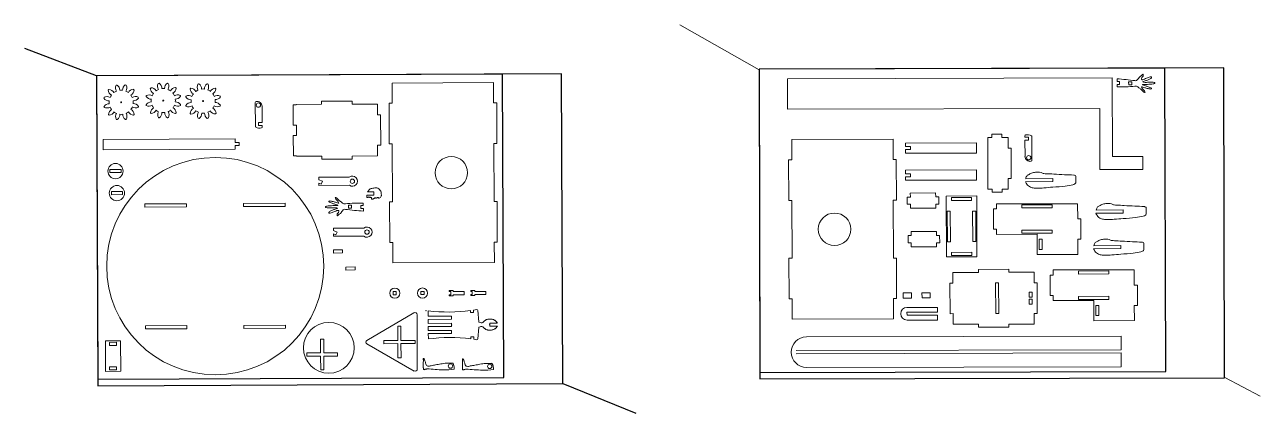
# Model space of a CAD drawing. Header units: millimetres. Extents: x 1712 to 4139, y 1742 to 2194.
# Drawn here: x 1712 to 2930, y 1778 to 2161 of the extents above; entities that cross this region are included whole.
import ezdxf

# ---------------------------------------------------------------- set-up
doc = ezdxf.new("R2010")
doc.units = ezdxf.units.MM

msp = doc.modelspace()

# ---------------------------------------------------------------- linework, layer by layer
at = {"color": 7, "lineweight": 0, "true_color": 0xffffff}
for p, q in [((2436, 2116.4), (2357.7, 2160.9)), ((2894.7, 1813.6), (2929.7, 1795.2))]:
    msp.add_line(p, q, dxfattribs=at)
for p, q in [((1783.1, 2110.5), (1712.2, 2137.5)), ((2242.4, 1807.5), (2314.4, 1778.3))]:
    msp.add_line(p, q)
at = {"color": 1, "lineweight": 0}
for p, q in [((2463.9, 2107.7), (2783.9, 2108.5)), ((2464, 2077.7), (2463.9, 2107.7)), ((2783.9, 2108.5), (2784.1, 2031)), ((2788.6, 2107.6), (2788.6, 2105.1)), ((2074.2, 2103.5), (2174.2, 2103.9)), ((2074.3, 2083.5), (2074.2, 2103.5)), ((2174.2, 2103.9), (2174.3, 2083.9)), ((2788.6, 2105.1), (2791.1, 2105.1)), ((2788.6, 2102.1), (2791.1, 2102.1)), ((2788.6, 2102.1), (2788.6, 2099.6)), ((2791.1, 2105.1), (2791.1, 2102.1)), ((2800, 2104.7), (2803, 2104.7)), ((2800, 2104.7), (2800.1, 2101.7)), ((2800.1, 2101.7), (2803.1, 2101.7)), ((2803, 2104.7), (2803.1, 2101.7)), ((1939.5, 2061), (1939.4, 2084.3)), ((1979.8, 2082.4), (2004.8, 2082.5)), ((1979.8, 2081.9), (1979.8, 2082.4)), ((2004.8, 2085.5), (2034.8, 2085.6)), ((2004.8, 2082.5), (2004.8, 2085.5)), ((2034.8, 2085.6), (2034.8, 2082.6)), ((2034.8, 2082.6), (2059.8, 2082.7)), ((2059.8, 2082.7), (2059.8, 2072.2)), ((2071.3, 2083.5), (2074.3, 2083.5)), ((2071.4, 2043.5), (2071.3, 2083.5)), ((2174.3, 2083.9), (2177.3, 2083.9)), ((2177.3, 2083.9), (2177.4, 2043.9)), ((1946.3, 2064.5), (1946.2, 2080.5)), ((1976.8, 2081.9), (1979.8, 2081.9)), ((1976.9, 2061.9), (1976.8, 2081.9)), ((2059.8, 2072.2), (2062.8, 2072.2)), ((2062.8, 2072.2), (2063, 2042.2)), ((2771.5, 2078.4), (2464, 2077.7)), ((2771.6, 2018.4), (2771.5, 2078.4)), ((1942.7, 2061.5), (1942.7, 2064.5)), ((1946.3, 2064.5), (1942.7, 2064.5)), ((1946.3, 2061.5), (1942.7, 2061.5)), ((1946.3, 2060.2), (1946.3, 2061.5)), ((1979.9, 2061.9), (1976.9, 2061.9)), ((1979.9, 2051.9), (1979.9, 2061.9)), ((1789.5, 2047.8), (1919.5, 2048.4)), ((1789.6, 2037.8), (1789.5, 2047.8)), ((1919.5, 2048.4), (1919.5, 2044.9)), ((1976.9, 2051.9), (1979.9, 2051.9)), ((1977, 2031.9), (1976.9, 2051.9)), ((2468, 2047.9), (2568, 2048.2)), ((2468, 2027.9), (2468, 2047.9)), ((2568, 2048.2), (2568, 2028.2)), ((2661.2, 2050), (2665.2, 2050)), ((2661.4, 1999), (2661.2, 2050)), ((2665.2, 2053), (2675.2, 2053)), ((2665.2, 2050), (2665.2, 2053)), ((2675.2, 2053), (2675.2, 2050)), ((2675.2, 2050), (2681.2, 2050)), ((2681.2, 2050), (2681.3, 2039.5)), ((2697.8, 2051.4), (2697.8, 2050.1)), ((2697.8, 2050.1), (2701.4, 2050.1)), ((2697.8, 2047.1), (2701.4, 2047.1)), ((2697.8, 2047.1), (2697.9, 2031.1)), ((2701.4, 2050.1), (2701.4, 2047.1)), ((2704.6, 2050.6), (2704.7, 2027.4)), ((1919.6, 2038.4), (1789.6, 2037.8)), ((1919.5, 2044.9), (1923.5, 2044.9)), ((1919.5, 2041.9), (1919.6, 2038.4)), ((1923.5, 2041.9), (1919.5, 2041.9)), ((1923.5, 2044.9), (1923.5, 2041.9)), ((2060, 2042.2), (2060, 2031.7)), ((2063, 2042.2), (2060, 2042.2)), ((2074.4, 2043.5), (2071.4, 2043.5)), ((2074.7, 1986.5), (2074.4, 2043.5)), ((2174.4, 2043.9), (2174.7, 1986.9)), ((2177.4, 2043.9), (2174.4, 2043.9)), ((2580.1, 2044.4), (2650.1, 2044.5)), ((2580.1, 2044.4), (2580.1, 2040.9)), ((2580.1, 2040.9), (2585.1, 2040.9)), ((2580.2, 2037.9), (2585.2, 2037.9)), ((2580.2, 2037.9), (2580.2, 2034.4)), ((2580.2, 2034.4), (2650.2, 2034.5)), ((2585.1, 2040.9), (2585.2, 2037.9)), ((2650.1, 2044.5), (2650.2, 2034.5)), ((2681.3, 2039.5), (2684.3, 2039.5)), ((2684.3, 2039.5), (2684.3, 2009.5)), ((1980, 2031.9), (1977, 2031.9)), ((1980, 2031.4), (1980, 2031.9)), ((2005, 2031.5), (1980, 2031.4)), ((2005, 2028.5), (2005, 2031.5)), ((2035, 2028.6), (2005, 2028.5)), ((2060, 2031.7), (2035, 2031.6)), ((2035, 2031.6), (2035, 2028.6)), ((2465, 2027.9), (2468, 2027.9)), ((2465.1, 1987.9), (2465, 2027.9)), ((2568, 2028.2), (2571, 2028.2)), ((2571, 2028.2), (2571.1, 1988.2)), ((2784.1, 2031), (2814.1, 2031)), ((2814.1, 2031), (2814.1, 2018.5)), ((1796.2, 2015.3), (1796.2, 2018.4)), ((1807.2, 2018.4), (1796.2, 2018.4)), ((1807.2, 2015.3), (1796.2, 2015.3)), ((1807.2, 2015.3), (1807.2, 2018.4)), ((2032.1, 2010.8), (2002.1, 2010.7)), ((2002.1, 2010.7), (2002.1, 2008.3)), ((2580.2, 2017.7), (2650.2, 2017.9)), ((2580.2, 2017.7), (2580.2, 2014.2)), ((2580.2, 2014.2), (2585.2, 2014.2)), ((2580.2, 2011.2), (2585.2, 2011.2)), ((2580.2, 2011.2), (2580.2, 2007.7)), ((2585.2, 2014.2), (2585.2, 2011.2)), ((2650.2, 2017.9), (2650.2, 2007.9)), ((2684.3, 2009.5), (2681.3, 2009.5)), ((2681.3, 2009.5), (2681.4, 1999)), ((2725.3, 2009.4), (2698.6, 2009.3)), ((2725.3, 2006.4), (2725.3, 2009.4)), ((2814.1, 2018.5), (2771.6, 2018.4)), ((1808.6, 1996.7), (1797.6, 1996.6)), ((1808.6, 1993.6), (1808.6, 1996.7)), ((2002.1, 2008.3), (2005.6, 2006.7)), ((2002.1, 2005), (2004.4, 2003.9)), ((2002.1, 2002.7), (2002.1, 2005)), ((2032.1, 2002.8), (2002.1, 2002.7)), ((2005.6, 2006.7), (2004.4, 2003.9)), ((2580.2, 2007.7), (2650.2, 2007.9)), ((2665.4, 1999), (2661.4, 1999)), ((2665.4, 1996), (2665.4, 1999)), ((2675.4, 1999), (2675.4, 1996)), ((2681.4, 1999), (2675.4, 1999)), ((2698.3, 2006.3), (2725.3, 2006.4)), ((1797.6, 1993.5), (1797.6, 1996.6)), ((1808.6, 1993.6), (1797.6, 1993.5)), ((1830.6, 1984.5), (1871.6, 1984.6)), ((1871.6, 1984.6), (1871.6, 1981.5)), ((1927.8, 1984.9), (1968.8, 1985.1)), ((1927.8, 1981.8), (1927.8, 1984.9)), ((1968.8, 1985.1), (1968.8, 1982)), ((2045.8, 1982.8), (2045.8, 1985.3)), ((2056.1, 1993.2), (2049.4, 1993.2)), ((2049.9, 1996.2), (2056.1, 1996.2)), ((2056.1, 1996.2), (2056.1, 1993.2)), ((2071.7, 1986.5), (2074.7, 1986.5)), ((2071.9, 1946.5), (2071.7, 1986.5)), ((2174.7, 1986.9), (2177.7, 1986.9)), ((2177.7, 1986.9), (2177.9, 1946.9)), ((2468.1, 1987.9), (2465.1, 1987.9)), ((2468.3, 1930.9), (2468.1, 1987.9)), ((2568.1, 1988.2), (2568.3, 1931.2)), ((2571.1, 1988.2), (2568.1, 1988.2)), ((2581.9, 1991.2), (2584.9, 1991.2)), ((2581.9, 1984.2), (2581.9, 1991.2)), ((2584.8, 1995.2), (2609.8, 1995.3)), ((2584.9, 1991.2), (2584.8, 1995.2)), ((2609.8, 1995.3), (2609.9, 1991.3)), ((2609.9, 1991.3), (2612.9, 1991.3)), ((2612.9, 1991.3), (2612.9, 1984.3)), ((2620.3, 1992.2), (2650.3, 1992.3)), ((2620.4, 1932.2), (2620.3, 1992.2)), ((2625.3, 1990.7), (2645.3, 1990.8)), ((2625.3, 1987.7), (2625.3, 1990.7)), ((2645.3, 1987.8), (2625.3, 1987.7)), ((2645.3, 1990.8), (2645.3, 1987.8)), ((2650.3, 1992.3), (2650.4, 1932.3)), ((2675.4, 1996), (2665.4, 1996)), ((2669.7, 1984.5), (2749.7, 1984.7)), ((2749.7, 1984.7), (2749.8, 1969.7)), ((1830.6, 1981.4), (1830.6, 1984.5)), ((1871.6, 1981.5), (1830.6, 1981.4)), ((1968.8, 1982), (1927.8, 1981.8)), ((2031.4, 1980.2), (2031.4, 1983.2)), ((2034.4, 1983.2), (2031.4, 1983.2)), ((2034.4, 1980.2), (2031.4, 1980.2)), ((2034.4, 1980.2), (2034.4, 1983.2)), ((2043.4, 1979.8), (2043.3, 1982.8)), ((2045.8, 1982.8), (2043.3, 1982.8)), ((2045.9, 1979.8), (2043.4, 1979.8)), ((2045.9, 1977.3), (2045.9, 1979.8)), ((2584.9, 1984.2), (2581.9, 1984.2)), ((2584.9, 1980.2), (2584.9, 1984.2)), ((2609.9, 1980.3), (2584.9, 1980.2)), ((2612.9, 1984.3), (2609.9, 1984.3)), ((2609.9, 1984.3), (2609.9, 1980.3)), ((2621.4, 1947.2), (2621.3, 1977.2)), ((2621.3, 1977.2), (2624.3, 1977.2)), ((2624.3, 1977.2), (2624.4, 1947.2)), ((2646.4, 1947.3), (2646.3, 1977.3)), ((2646.3, 1977.3), (2649.3, 1977.3)), ((2649.3, 1977.3), (2649.4, 1947.3)), ((2666.7, 1979.5), (2669.7, 1979.5)), ((2666.8, 1959.5), (2666.7, 1979.5)), ((2669.7, 1979.5), (2669.7, 1984.5)), ((2694.7, 1980.6), (2694.7, 1983.6)), ((2694.7, 1983.6), (2724.7, 1983.6)), ((2724.7, 1980.6), (2694.7, 1980.6)), ((2724.7, 1983.6), (2724.7, 1980.6)), ((2767.7, 1975.4), (2794.7, 1975.5)), ((2794.7, 1978.5), (2767.9, 1978.4)), ((2794.7, 1975.5), (2794.7, 1978.5)), ((2046.4, 1960.7), (2016.4, 1960.6)), ((2016.4, 1960.6), (2016.4, 1958.3)), ((2749.8, 1969.7), (2752.8, 1969.7)), ((2752.8, 1969.7), (2752.8, 1949.7)), ((2016.4, 1958.3), (2020, 1956.6)), ((2016.5, 1954.9), (2018.7, 1953.9)), ((2016.5, 1952.6), (2016.5, 1954.9)), ((2046.5, 1952.7), (2016.5, 1952.6)), ((2020, 1956.6), (2018.7, 1953.9)), ((2582.7, 1953.2), (2585.7, 1953.2)), ((2582.8, 1946.2), (2582.7, 1953.2)), ((2585.7, 1957.2), (2610.7, 1957.2)), ((2585.7, 1953.2), (2585.7, 1957.2)), ((2610.7, 1957.2), (2610.7, 1953.2)), ((2610.7, 1953.2), (2613.7, 1953.2)), ((2613.7, 1953.2), (2613.8, 1946.2)), ((2669.8, 1959.5), (2666.8, 1959.5)), ((2669.8, 1954.5), (2669.8, 1959.5)), ((2709.8, 1954.6), (2669.8, 1954.5)), ((2694.8, 1955.6), (2694.8, 1958.6)), ((2694.8, 1958.6), (2724.8, 1958.6)), ((2724.8, 1955.6), (2694.8, 1955.6)), ((2709.9, 1934.6), (2709.8, 1954.6)), ((2711.8, 1939.6), (2711.8, 1949.6)), ((2711.8, 1949.6), (2714.8, 1949.6)), ((2714.8, 1949.6), (2714.8, 1939.6)), ((2724.8, 1958.6), (2724.8, 1955.6)), ((2749.8, 1949.7), (2749.9, 1934.7)), ((2752.8, 1949.7), (2749.8, 1949.7)), ((2016.5, 1939.1), (2025.5, 1939.2)), ((2016.5, 1939.1), (2016.5, 1936.1)), ((2016.5, 1936.1), (2025.5, 1936.2)), ((2025.5, 1939.2), (2025.5, 1936.2)), ((2074.9, 1946.5), (2071.9, 1946.5)), ((2075, 1926.5), (2074.9, 1946.5)), ((2174.9, 1946.9), (2175, 1926.9)), ((2177.9, 1946.9), (2174.9, 1946.9)), ((2585.8, 1946.2), (2582.8, 1946.2)), ((2585.8, 1942.2), (2585.8, 1946.2)), ((2610.8, 1942.2), (2585.8, 1942.2)), ((2613.8, 1946.2), (2610.8, 1946.2)), ((2610.8, 1946.2), (2610.8, 1942.2)), ((2624.4, 1947.2), (2621.4, 1947.2)), ((2625.4, 1936.7), (2645.4, 1936.8)), ((2625.4, 1933.7), (2625.4, 1936.7)), ((2645.4, 1936.8), (2645.4, 1933.8)), ((2649.4, 1947.3), (2646.4, 1947.3)), ((2714.8, 1939.6), (2711.8, 1939.6)), ((2765.4, 1940.3), (2792.4, 1940.4)), ((2792.4, 1943.4), (2765.6, 1943.3)), ((2792.4, 1940.4), (2792.4, 1943.4)), ((2175, 1926.9), (2075, 1926.5)), ((2465.3, 1930.9), (2468.3, 1930.9)), ((2465.4, 1890.9), (2465.3, 1930.9)), ((2568.3, 1931.2), (2571.3, 1931.2)), ((2571.3, 1931.2), (2571.4, 1891.2)), ((2650.4, 1932.3), (2620.4, 1932.2)), ((2645.4, 1933.8), (2625.4, 1933.7)), ((2749.9, 1934.7), (2709.9, 1934.6)), ((2028.7, 1922.3), (2037.7, 1922.4)), ((2028.7, 1922.3), (2028.7, 1919.3)), ((2028.7, 1919.3), (2037.7, 1919.4)), ((2037.7, 1922.4), (2037.7, 1919.4)), ((2626.9, 1917), (2651.9, 1917)), ((2626.9, 1906.5), (2626.9, 1917)), ((2651.9, 1920), (2681.9, 1920.1)), ((2651.9, 1917), (2651.9, 1920)), ((2681.9, 1920.1), (2681.9, 1917.1)), ((2681.9, 1917.1), (2706.9, 1917.1)), ((2706.9, 1917.1), (2706.9, 1906.6)), ((2722.6, 1914.4), (2725.6, 1914.4)), ((2722.6, 1894.4), (2722.6, 1914.4)), ((2725.5, 1919.4), (2805.5, 1919.6)), ((2725.6, 1914.4), (2725.5, 1919.4)), ((2750.5, 1918.4), (2780.5, 1918.5)), ((2750.6, 1915.4), (2750.5, 1918.4)), ((2780.6, 1915.5), (2750.6, 1915.4)), ((2780.5, 1918.5), (2780.6, 1915.5)), ((2805.5, 1919.6), (2805.6, 1904.6)), ((2623.9, 1906.4), (2626.9, 1906.5)), ((2624, 1876.4), (2623.9, 1906.4)), ((2669, 1876.6), (2668.9, 1906.6)), ((2668.9, 1906.6), (2671.9, 1906.6)), ((2671.9, 1906.6), (2672, 1876.6)), ((2706.9, 1906.6), (2709.9, 1906.7)), ((2709.9, 1906.7), (2710, 1876.7)), ((2805.6, 1904.6), (2808.6, 1904.6)), ((2808.6, 1904.6), (2808.6, 1884.6)), ((2075.4, 1898.1), (2078.4, 1898.1)), ((2075.4, 1895.1), (2075.4, 1898.1)), ((2078.4, 1895.1), (2075.4, 1895.1)), ((2078.4, 1898.1), (2078.4, 1895.1)), ((2102.7, 1898.2), (2105.7, 1898.2)), ((2102.7, 1895.2), (2102.7, 1898.2)), ((2105.7, 1895.2), (2102.7, 1895.2)), ((2105.7, 1898.2), (2105.7, 1895.2)), ((2130.5, 1899.1), (2134.4, 1899.1)), ((2130.5, 1898.1), (2130.5, 1899.1)), ((2132, 1898.1), (2130.5, 1898.1)), ((2130.5, 1895.1), (2132, 1895.1)), ((2130.5, 1894.1), (2130.5, 1895.1)), ((2134.4, 1894.1), (2130.5, 1894.1)), ((2132, 1895.1), (2132, 1898.1)), ((2134.4, 1899.1), (2134.4, 1898.1)), ((2134.4, 1898.1), (2145.4, 1898.1)), ((2134.4, 1895.1), (2134.4, 1894.1)), ((2145.4, 1895.1), (2134.4, 1895.1)), ((2145.4, 1898.1), (2145.4, 1895.1)), ((2151.8, 1899.2), (2155.7, 1899.2)), ((2151.8, 1898.2), (2151.8, 1899.2)), ((2153.3, 1898.2), (2151.8, 1898.2)), ((2151.8, 1895.2), (2153.3, 1895.2)), ((2151.8, 1894.2), (2151.8, 1895.2)), ((2155.7, 1894.2), (2151.8, 1894.2)), ((2153.3, 1895.2), (2153.3, 1898.2)), ((2155.7, 1899.2), (2155.7, 1898.2)), ((2155.7, 1898.2), (2166.7, 1898.2)), ((2155.7, 1895.2), (2155.7, 1894.2)), ((2166.7, 1895.2), (2155.7, 1895.2)), ((2166.7, 1898.2), (2166.7, 1895.2)), ((2468.4, 1890.9), (2465.4, 1890.9)), ((2468.4, 1870.9), (2468.4, 1890.9)), ((2571.4, 1891.2), (2568.4, 1891.2)), ((2568.4, 1891.2), (2568.4, 1871.2)), ((2577.9, 1896.8), (2585.9, 1896.8)), ((2577.9, 1891.8), (2577.9, 1896.8)), ((2585.9, 1891.8), (2577.9, 1891.8)), ((2585.9, 1896.8), (2585.9, 1891.8)), ((2596.3, 1896.9), (2604.3, 1896.9)), ((2596.4, 1891.9), (2596.3, 1896.9)), ((2604.4, 1891.9), (2596.4, 1891.9)), ((2604.3, 1896.9), (2604.4, 1891.9)), ((2701.9, 1897.6), (2704.9, 1897.6)), ((2701.9, 1892.6), (2701.9, 1897.6)), ((2704.9, 1892.6), (2701.9, 1892.6)), ((2702, 1885.6), (2701.9, 1890.6)), ((2701.9, 1890.6), (2704.9, 1890.6)), ((2704.9, 1897.6), (2704.9, 1892.6)), ((2704.9, 1890.6), (2705, 1885.6)), ((2725.6, 1894.4), (2722.6, 1894.4)), ((2725.6, 1889.4), (2725.6, 1894.4)), ((2765.6, 1889.5), (2725.6, 1889.4)), ((2750.6, 1893.4), (2780.6, 1893.5)), ((2750.6, 1890.4), (2750.6, 1893.4)), ((2780.6, 1890.5), (2750.6, 1890.4)), ((2765.7, 1869.5), (2765.6, 1889.5)), ((2780.6, 1893.5), (2780.6, 1890.5)), ((2049.5, 1850.1), (2095.8, 1877.1)), ((2098.8, 1875.4), (2099.1, 1821.7)), ((2109.8, 1879.2), (2109.9, 1873.8)), ((2109.9, 1873.8), (2109.8, 1879.2)), ((2151.6, 1879.5), (2151.6, 1877.5)), ((2151.6, 1879.5), (2151.6, 1877.5)), ((2151.6, 1877.5), (2154.6, 1877.5)), ((2151.6, 1877.5), (2154.6, 1877.5)), ((2154.6, 1877.5), (2154.6, 1879.9)), ((2154.6, 1877.5), (2154.6, 1879.9)), ((2159.7, 1868.3), (2158.6, 1879.5)), ((2158.6, 1879.5), (2159.7, 1868.3)), ((2581.6, 1882.5), (2611.6, 1882.6)), ((2581.6, 1877.8), (2581.7, 1874.8)), ((2611.6, 1877.8), (2581.6, 1877.8)), ((2611.6, 1882.6), (2611.6, 1877.8)), ((2627, 1876.5), (2624, 1876.4)), ((2627, 1866), (2627, 1876.5)), ((2672, 1876.6), (2669, 1876.6)), ((2705, 1885.6), (2702, 1885.6)), ((2710, 1876.7), (2707, 1876.6)), ((2707, 1876.6), (2707, 1866.1)), ((2767.7, 1874.5), (2767.6, 1884.5)), ((2767.6, 1884.5), (2770.6, 1884.5)), ((2770.6, 1884.5), (2770.7, 1874.5)), ((2805.6, 1884.6), (2805.7, 1869.6)), ((2808.6, 1884.6), (2805.6, 1884.6)), ((1831.1, 1864.5), (1872.1, 1864.6)), ((1831.1, 1861.4), (1831.1, 1864.5)), ((1872.1, 1864.6), (1872.1, 1861.5)), ((1928.3, 1864.9), (1969.3, 1865.1)), ((1928.3, 1861.8), (1928.3, 1864.9)), ((1969.3, 1865.1), (1969.3, 1862)), ((2079.9, 1850), (2079.8, 1864)), ((2082.9, 1864), (2079.8, 1864)), ((2083, 1850), (2082.9, 1864)), ((2132.8, 1873.9), (2109.9, 1873.8)), ((2132.8, 1873.9), (2109.9, 1873.8)), ((2109.9, 1870.8), (2132.8, 1870.9)), ((2109.9, 1870.8), (2132.8, 1870.9)), ((2109.9, 1870.8), (2109.9, 1866.8)), ((2109.9, 1866.8), (2109.9, 1870.8)), ((2109.9, 1866.8), (2132.8, 1866.9)), ((2132.8, 1866.9), (2109.9, 1866.8)), ((2109.9, 1863.8), (2132.8, 1863.9)), ((2109.9, 1863.8), (2132.8, 1863.9)), ((2109.9, 1863.8), (2109.9, 1859.8)), ((2109.9, 1859.8), (2109.9, 1863.8)), ((2132.8, 1870.9), (2132.8, 1873.9)), ((2132.8, 1870.9), (2132.8, 1873.9)), ((2132.8, 1866.9), (2132.8, 1863.9)), ((2132.8, 1863.9), (2132.8, 1866.9)), ((2159.7, 1862.8), (2158.7, 1851.6)), ((2159.7, 1862.8), (2158.7, 1851.6)), ((2177.9, 1867.1), (2170.4, 1867.1)), ((2170.4, 1867.1), (2170.5, 1864.1)), ((2170.4, 1867.1), (2170.5, 1864.1)), ((2177.9, 1867.1), (2170.4, 1867.1)), ((2178, 1864.1), (2170.5, 1864.1)), ((2170.5, 1864.1), (2178, 1864.1)), ((2568.4, 1871.2), (2468.4, 1870.9)), ((2581.7, 1874.8), (2611.7, 1874.8)), ((2611.7, 1870.1), (2581.7, 1870)), ((2611.7, 1874.8), (2611.7, 1870.1)), ((2652, 1866), (2627, 1866)), ((2652, 1863), (2652, 1866)), ((2682, 1863.1), (2652, 1863)), ((2682, 1866.1), (2682, 1863.1)), ((2707, 1866.1), (2682, 1866.1)), ((2805.7, 1869.6), (2765.7, 1869.5)), ((2770.7, 1874.5), (2767.7, 1874.5)), ((1872.1, 1861.5), (1831.1, 1861.4)), ((1969.3, 1862), (1928.3, 1861.8)), ((2003.8, 1837.8), (2003.8, 1851.3)), ((2003.8, 1851.3), (2006.9, 1851.3)), ((2006.9, 1851.3), (2006.9, 1837.8)), ((2109.9, 1859.8), (2132.8, 1859.9)), ((2132.8, 1859.9), (2109.9, 1859.8)), ((2132.9, 1856.9), (2109.9, 1856.8)), ((2109.9, 1856.8), (2132.9, 1856.9)), ((2109.9, 1856.8), (2110, 1851.5)), ((2110, 1851.5), (2109.9, 1856.8)), ((2132.8, 1859.9), (2132.9, 1856.9)), ((2132.9, 1856.9), (2132.8, 1859.9)), ((2151.7, 1851.6), (2151.7, 1853.6)), ((2151.7, 1853.6), (2154.7, 1853.6)), ((2151.7, 1853.6), (2151.7, 1851.6)), ((2154.7, 1853.6), (2151.7, 1853.6)), ((2154.7, 1853.6), (2154.7, 1851.2)), ((2154.7, 1851.2), (2154.7, 1853.6)), ((2482.5, 1853.5), (2792.5, 1854.2)), ((2792.5, 1854.2), (2792.5, 1840.8)), ((1791.7, 1849.6), (1806.7, 1849.7)), ((1791.8, 1819.6), (1791.7, 1849.6)), ((1795.7, 1848.1), (1802.7, 1848.2)), ((1795.7, 1845.1), (1795.7, 1848.1)), ((1802.7, 1845.2), (1795.7, 1845.1)), ((1802.7, 1848.2), (1802.7, 1845.2)), ((1806.7, 1849.7), (1806.8, 1819.7)), ((2096.1, 1819.9), (2049.5, 1846.6)), ((2079.9, 1850), (2066, 1849.9)), ((2066, 1846.8), (2066, 1849.9)), ((2079.9, 1846.9), (2066, 1846.8)), ((2080, 1833), (2079.9, 1846.9)), ((2097, 1850.1), (2083, 1850)), ((2097, 1847), (2083, 1846.9)), ((2083.1, 1833), (2083, 1846.9)), ((2097, 1847), (2097, 1850.1)), ((2792.5, 1840.8), (2472.5, 1840)), ((1990.3, 1837.7), (2003.8, 1837.8)), ((1990.3, 1834.6), (1990.3, 1837.7)), ((2003.8, 1834.7), (1990.3, 1834.6)), ((2003.9, 1821.2), (2003.8, 1834.7)), ((2006.9, 1837.8), (2020.4, 1837.8)), ((2020.4, 1834.7), (2006.9, 1834.7)), ((2006.9, 1834.7), (2007, 1821.2)), ((2020.4, 1837.8), (2020.4, 1834.7)), ((2083.1, 1833), (2080, 1833)), ((2133.7, 1827.8), (2128, 1827.8)), ((2172.3, 1827.5), (2166.6, 1827.5)), ((2792.5, 1837.7), (2472.5, 1836.9)), ((2792.5, 1837.7), (2792.6, 1824.2)), ((1806.8, 1819.7), (1791.8, 1819.6)), ((1795.8, 1824.1), (1802.8, 1824.2)), ((1795.8, 1821.1), (1795.8, 1824.1)), ((1802.8, 1821.2), (1795.8, 1821.1)), ((1802.8, 1824.2), (1802.8, 1821.2)), ((2007, 1821.2), (2003.9, 1821.2)), ((2135.4, 1821.8), (2135.4, 1823.2)), ((2174, 1821.5), (2174, 1822.9)), ((2482.6, 1823.5), (2792.6, 1824.2))]:
    msp.add_line(p, q, dxfattribs=at)
for points in [[(1784.4, 1805.5), (2242.4, 1807.5), (2241.1, 2112.5), (1783.1, 2110.5)], [(2184.2, 1813.5), (2182.9, 2112.2), (1783.1, 2110.5), (1784.4, 1811.8)], [(2436.6, 1812.2), (2894.6, 1813.3), (2893.9, 2118.3), (2435.9, 2117.2)], [(2435.9, 2117.2), (2436.6, 1818.5), (2836.5, 1819.4), (2835.8, 2118.2)]]:
    msp.add_lwpolyline(points, close=True)
at = {"color": 1, "lineweight": 0, "flags": 128}
for points in [[(2163.7, 1867.6), (2164, 1868), (2164.3, 1868.4), (2164.6, 1868.8), (2165, 1869.1), (2165.4, 1869.5), (2165.9, 1869.8), (2166.4, 1870.1), (2166.9, 1870.3), (2167.4, 1870.5), (2168, 1870.7), (2168.6, 1870.9), (2169.2, 1871), (2169.8, 1871.1), (2170.4, 1871.1), (2171.1, 1871.1), (2171.7, 1871.1), (2172.3, 1871), (2172.9, 1870.9), (2173.5, 1870.7), (2174.1, 1870.5), (2174.6, 1870.3), (2175.1, 1870.1), (2175.6, 1869.8), (2176.1, 1869.5), (2176.5, 1869.1), (2176.9, 1868.8), (2177.2, 1868.4), (2177.5, 1868), (2177.7, 1867.6), (2177.9, 1867.1)], [(2178, 1864.1), (2177.8, 1863.7), (2177.5, 1863.3), (2177.2, 1862.9), (2176.9, 1862.5), (2176.5, 1862.1), (2176.1, 1861.8), (2175.7, 1861.5), (2175.2, 1861.2), (2174.6, 1860.9), (2174.1, 1860.7), (2173.5, 1860.5), (2173, 1860.4), (2172.3, 1860.2), (2171.7, 1860.2), (2171.1, 1860.1), (2170.5, 1860.1), (2169.9, 1860.1), (2169.3, 1860.2), (2168.6, 1860.3), (2168.1, 1860.5), (2167.5, 1860.6), (2166.9, 1860.9), (2166.4, 1861.1), (2165.9, 1861.4), (2165.5, 1861.7), (2165, 1862), (2164.6, 1862.4), (2164.3, 1862.8), (2164, 1863.2), (2163.8, 1863.6)]]:
    msp.add_lwpolyline(points, dxfattribs=at)
at = {"color": 1, "lineweight": 0}
for centre, radius in [((1807.3, 2084.5), 0.45), ((1848.8, 2086.2), 0.45), ((1888, 2085.7), 0.45), ((1942.5, 2081.7), 2.15), ((1900, 1923.2), 107), ((1801.7, 2016.8), 7.5), ((2132.6, 2015.2), 16), ((2701.5, 2029.9), 2.15), ((2035.1, 2006.8), 2.15), ((1803.1, 1995.1), 7.5), ((2510.2, 1959.5), 16), ((2049.5, 1956.7), 2.15), ((2076.9, 1896.6), 5), ((2104.2, 1896.7), 5), ((2011.9, 1842.8), 25), ((2131.8, 1824.8), 2.15), ((2170.4, 1824.5), 2.15)]:
    msp.add_circle(centre, radius, dxfattribs=at)
for centre, radius, start, end in [((2773.8, 1876.1), 232, 81.9723, 86.3469), ((1807.3, 2084.5), 17.5, 133.7748, 136.7251), ((1800.6, 2096.9), 6, 183.5943, 242.2611), ((1794.9, 2091.2), 6, 28.2388, 86.9056), ((1807.3, 2084.5), 11.9, 113.5061, 126.9938), ((1807.7, 2098.6), 6, 153.5943, 212.2611), ((1807.3, 2084.5), 17.5, 103.7748, 106.7251), ((1799.9, 2096.5), 6, 358.2388, 56.9056), ((1807.3, 2084.5), 11.9, 83.5061, 96.9938), ((1814.7, 2096.6), 6, 123.5943, 182.2611), ((1807.3, 2084.5), 17.5, 73.7748, 76.7251), ((1806.9, 2098.6), 6, 328.2388, 26.9056), ((1807.3, 2084.5), 11.9, 53.5061, 66.9938), ((1819.7, 2091.3), 6, 93.5943, 152.2611), ((1814, 2097), 6, 298.2388, 356.9056), ((1807.3, 2084.5), 17.5, 43.7748, 46.7251), ((1848.8, 2086.2), 17.5, 133.7748, 136.7251), ((1842, 2098.6), 6, 183.5943, 242.2611), ((1836.4, 2092.9), 6, 28.2388, 86.9056), ((1848.8, 2086.2), 11.9, 113.5061, 126.9938), ((1849.1, 2100.3), 6, 153.5943, 212.2611), ((1848.8, 2086.2), 17.5, 103.7748, 106.7251), ((1841.4, 2098.2), 6, 358.2388, 56.9056), ((1848.8, 2086.2), 11.9, 83.5061, 96.9938), ((1856.1, 2098.3), 6, 123.5943, 182.2611), ((1848.8, 2086.2), 17.5, 73.7748, 76.7251), ((1848.3, 2100.3), 6, 328.2388, 26.9056), ((1848.8, 2086.2), 11.9, 53.5061, 66.9938), ((1861.2, 2093), 6, 93.5943, 152.2611), ((1855.4, 2098.7), 6, 298.2388, 356.9056), ((1848.8, 2086.2), 17.5, 43.7748, 46.7251), ((1888, 2085.7), 17.5, 133.7748, 136.7251), ((1881.3, 2098), 6, 183.5943, 242.2611), ((1875.6, 2092.3), 6, 28.2388, 86.9056), ((1888, 2085.7), 11.9, 113.5061, 126.9938), ((1888.3, 2099.7), 6, 153.5943, 212.2611), ((1888, 2085.7), 17.5, 103.7748, 106.7251), ((1880.6, 2097.6), 6, 358.2388, 56.9056), ((1888, 2085.7), 11.9, 83.5061, 96.9938), ((1895.3, 2097.7), 6, 123.5943, 182.2611), ((1888, 2085.7), 17.5, 73.7748, 76.7251), ((1887.5, 2099.7), 6, 328.2388, 26.9056), ((1888, 2085.7), 11.9, 53.5061, 66.9938), ((1900.4, 2092.4), 6, 93.5943, 152.2611), ((1894.6, 2098.1), 6, 298.2388, 356.9056), ((1888, 2085.7), 17.5, 43.7748, 46.7251), ((2790.6, 2269.8), 170.2, 269.3145, 275.2484), ((1807.3, 2084.5), 17.5, 163.7748, 166.7251), ((1795.3, 2091.9), 6, 213.5943, 272.2611), ((1795.4, 2077.1), 6, 88.2388, 146.9056), ((1793.2, 2084.1), 6, 58.2388, 116.9056), ((1807.3, 2084.5), 11.9, 173.5061, 186.9938), ((1807.3, 2084.5), 11.9, 143.5061, 156.9938), ((1807.3, 2084.5), 11.9, 23.5061, 36.9938), ((1821.4, 2084.2), 6, 63.5943, 122.2611), ((1819.3, 2092), 6, 268.2388, 326.9056), ((1807.3, 2084.5), 11.9, 353.5061, 6.9938), ((1819.4, 2077.2), 6, 33.5943, 92.2611), ((1807.3, 2084.5), 17.5, 13.7748, 16.7251), ((1848.8, 2086.2), 17.5, 163.7748, 166.7251), ((1836.8, 2093.6), 6, 213.5943, 272.2611), ((1836.8, 2078.8), 6, 88.2388, 146.9056), ((1848.8, 2086.2), 17.5, 193.7748, 196.7251), ((1834.7, 2085.8), 6, 58.2388, 116.9056), ((1848.8, 2086.2), 11.9, 173.5061, 186.9938), ((1848.8, 2086.2), 11.9, 143.5061, 156.9938), ((1848.8, 2086.2), 11.9, 23.5061, 36.9938), ((1862.9, 2085.9), 6, 63.5943, 122.2611), ((1860.8, 2093.7), 6, 268.2388, 326.9056), ((1848.8, 2086.2), 11.9, 353.5061, 6.9938), ((1860.8, 2078.9), 6, 33.5943, 92.2611), ((1848.8, 2086.2), 17.5, 13.7748, 16.7251), ((1848.8, 2086.2), 17.5, 343.7748, 346.7251), ((1888, 2085.7), 17.5, 163.7748, 166.7251), ((1876, 2093), 6, 213.5943, 272.2611), ((1876, 2078.2), 6, 88.2388, 146.9056), ((1873.9, 2085.2), 6, 58.2388, 116.9056), ((1888, 2085.7), 11.9, 173.5061, 186.9938), ((1888, 2085.7), 11.9, 143.5061, 156.9938), ((1888, 2085.7), 11.9, 23.5061, 36.9938), ((1902.1, 2085.3), 6, 63.5943, 122.2611), ((1900, 2093.1), 6, 268.2388, 326.9056), ((1888, 2085.7), 11.9, 353.5061, 6.9938), ((1900, 2078.3), 6, 33.5943, 92.2611), ((1888, 2085.7), 17.5, 13.7748, 16.7251), ((1940.4, 2084.3), 1, 99.9919, 180.25), ((1941.1, 2080.3), 5.09, 2.999, 99.9919), ((1807.3, 2084.5), 17.5, 193.7748, 196.7251), ((1793.2, 2084.9), 6, 243.5943, 302.2611), ((1800.7, 2072.1), 6, 118.2388, 176.9056), ((1807.3, 2084.5), 17.5, 223.7748, 226.7251), ((1795, 2077.8), 6, 273.5943, 332.2611), ((1807.3, 2084.5), 11.9, 203.5061, 216.9938), ((1807.3, 2084.5), 11.9, 233.5061, 246.9938), ((1807.8, 2070.5), 6, 148.2388, 206.9056), ((1800, 2072.5), 6, 303.5943, 2.2611), ((1807.3, 2084.5), 11.9, 263.5061, 276.9938), ((1814.8, 2072.6), 6, 178.2388, 236.9056), ((1807.3, 2084.5), 11.9, 293.5061, 306.9938), ((1807, 2070.5), 6, 333.5943, 32.2611), ((1819.8, 2077.9), 6, 208.2388, 266.9056), ((1807.3, 2084.5), 11.9, 323.5061, 336.9938), ((1814.1, 2072.2), 6, 3.5943, 62.2611), ((1821.4, 2085), 6, 238.2388, 296.9056), ((1807.3, 2084.5), 17.5, 313.7748, 316.7251), ((1807.3, 2084.5), 17.5, 343.7748, 346.7251), ((1834.7, 2086.6), 6, 243.5943, 302.2611), ((1842.1, 2073.8), 6, 118.2388, 176.9056), ((1848.8, 2086.2), 17.5, 223.7748, 226.7251), ((1836.4, 2079.5), 6, 273.5943, 332.2611), ((1848.8, 2086.2), 11.9, 203.5061, 216.9938), ((1848.8, 2086.2), 11.9, 233.5061, 246.9938), ((1849.3, 2072.1), 6, 148.2388, 206.9056), ((1841.5, 2074.2), 6, 303.5943, 2.2611), ((1848.8, 2086.2), 11.9, 263.5061, 276.9938), ((1856.2, 2074.3), 6, 178.2388, 236.9056), ((1848.8, 2086.2), 11.9, 293.5061, 306.9938), ((1848.5, 2072.1), 6, 333.5943, 32.2611), ((1861.2, 2079.6), 6, 208.2388, 266.9056), ((1848.8, 2086.2), 11.9, 323.5061, 336.9938), ((1855.5, 2073.9), 6, 3.5943, 62.2611), ((1862.9, 2086.7), 6, 238.2388, 296.9056), ((1848.8, 2086.2), 17.5, 313.7748, 316.7251), ((1888, 2085.7), 17.5, 193.7748, 196.7251), ((1873.9, 2086), 6, 243.5943, 302.2611), ((1881.4, 2073.2), 6, 118.2388, 176.9056), ((1888, 2085.7), 17.5, 223.7748, 226.7251), ((1875.6, 2078.9), 6, 273.5943, 332.2611), ((1888, 2085.7), 11.9, 203.5061, 216.9938), ((1888, 2085.7), 11.9, 233.5061, 246.9938), ((1888.5, 2071.6), 6, 148.2388, 206.9056), ((1880.7, 2073.6), 6, 303.5943, 2.2611), ((1888, 2085.7), 11.9, 263.5061, 276.9938), ((1895.4, 2073.7), 6, 178.2388, 236.9056), ((1888, 2085.7), 11.9, 293.5061, 306.9938), ((1887.7, 2071.6), 6, 333.5943, 32.2611), ((1900.4, 2079), 6, 208.2388, 266.9056), ((1888, 2085.7), 11.9, 323.5061, 336.9938), ((1894.8, 2073.3), 6, 3.5943, 62.2611), ((1902.1, 2086.1), 6, 238.2388, 296.9056), ((1888, 2085.7), 17.5, 313.7748, 316.7251), ((1888, 2085.7), 17.5, 343.7748, 346.7251), ((1807.3, 2084.5), 17.5, 253.7748, 256.7251), ((1807.3, 2084.5), 17.5, 283.7748, 286.7251), ((1848.8, 2086.2), 17.5, 253.7748, 256.7251), ((1848.8, 2086.2), 17.5, 283.7748, 286.7251), ((1888, 2085.7), 17.5, 253.7748, 256.7251), ((1888, 2085.7), 17.5, 283.7748, 286.7251), ((1940.5, 2061), 1, 180.25, 234.5856), ((1943.7, 2065.5), 6.53, 234.5856, 286.6121), ((1945.3, 2060.2), 1, 286.6121, 0.25), ((2698.8, 2051.4), 1, 106.5002, 180.138), ((2700.4, 2046.1), 6.53, 54.4737, 106.5002), ((2703.6, 2050.6), 1, 0.138, 54.4737), ((2702.9, 2031.4), 5.09, 182.8871, 279.88), ((2703.7, 2027.4), 1, 279.88, 0.138), ((2035.1, 2006.8), 5, 233.3801, 127.1199), ((2044.1, 1815.1), 170.2, 89.4265, 95.3603), ((2060.2, 2208.9), 232, 262.0842, 266.4588), ((2049.5, 1956.7), 5, 233.3801, 127.1199), ((2096.8, 1875.4), 2, 0.25, 120.25), ((2129.6, 2042.9), 164.9, 263.0997, 277.6577), ((2129.6, 2042.9), 164.9, 263.0997, 277.6577), ((2129.6, 2042.9), 164.9, 278.7103, 279.8147), ((2129.6, 2042.9), 164.9, 278.7103, 279.8147), ((2157.6, 1879.4), 1, 5.3296, 82.5627), ((2157.6, 1879.4), 1, 5.3296, 82.5627), ((2581.7, 1876.3), 6.25, 90.138, 270.138), ((2160.2, 1868.4), 0.5, 185.3296, 247.5952), ((2160.2, 1868.4), 0.5, 185.3296, 247.5952), ((2160.2, 1862.8), 0.5, 112.9047, 175.1704), ((2160.2, 1862.8), 0.5, 112.9047, 175.1704), ((2162.4, 1873.7), 6.24, 247.5952, 282.7855), ((2162.4, 1873.7), 6.24, 247.5952, 282.7855), ((2162.4, 1857.5), 6.24, 77.7145, 112.9047), ((2162.4, 1857.5), 6.24, 77.7145, 112.9047), ((2131.2, 1688), 164.9, 82.8422, 97.4002), ((2131.2, 1688), 164.9, 82.8422, 97.4002), ((2131.2, 1688), 164.9, 80.6852, 81.7896), ((2131.2, 1688), 164.9, 80.6852, 81.7896), ((2157.7, 1851.7), 1, 277.9372, 355.1704), ((2157.7, 1851.7), 1, 277.9372, 355.1704), ((2482.5, 1838.5), 15, 90.1381, 270.1381), ((2050.5, 1848.3), 2, 120.25, 240.25), ((2133.4, 1826.8), 1, 27.4965, 70.5678), ((2124.9, 1822.4), 10.6, 3.9531, 27.4965), ((2171.9, 1826.6), 1, 27.4965, 70.5678), ((2163.5, 1822.2), 10.6, 3.9531, 27.4965), ((2097.1, 1821.7), 2, 240.25, 0.25)]:
    msp.add_arc(centre, radius, start, end, dxfattribs=at)
at = {"color": 1, "lineweight": 0, "extrusion": (0, 0, -1)}
for start_param, end_param in [(0.372169, 2.865366), (3.417819, 5.911017)]:
    msp.add_ellipse((2170.7, 1865.6), major_axis=(-7.5, -0.03), ratio=0.733333, start_param=start_param, end_param=end_param, dxfattribs=at)
at = {"color": 1, "lineweight": 0}
for points, knots in [([(2806.2, 2105.8), (2807.5, 2105.3), (2809, 2106.8), (2810.1, 2108.7), (2811.7, 2110.3), (2812.9, 2110.9), (2814.1, 2112.5), (2814.6, 2110.8), (2813.7, 2109.5), (2812.6, 2108.4), (2812.7, 2106.9), (2813.6, 2106.6), (2815.6, 2107.3), (2817.8, 2108.3), (2820.3, 2109.1), (2821.7, 2110), (2822.7, 2109.3), (2822.5, 2108.8), (2822.1, 2108.2), (2821.1, 2107.6), (2819.4, 2106.8), (2817.3, 2105.9), (2815.6, 2105.3), (2812.9, 2104.3), (2816.7, 2104.1), (2818.8, 2104.2), (2821.9, 2104.3), (2823.9, 2104.5), (2826.4, 2103.9), (2825.2, 2102.8), (2823.8, 2102.6), (2821.9, 2102.3), (2819.8, 2102.2), (2817.3, 2102.1), (2815.6, 2102), (2812.5, 2102.1), (2816.3, 2100.9), (2818.4, 2100.1), (2820.3, 2099.3), (2822.6, 2098.8), (2822.5, 2097.3), (2820.7, 2097.8), (2819.2, 2098), (2817.5, 2098.4), (2815.7, 2098.9), (2814.3, 2099.4), (2811.4, 2100.4), (2814.6, 2097.2), (2816.9, 2093.8), (2815.3, 2094.1), (2814.4, 2094.8), (2813.2, 2096.4), (2810.5, 2098.5), (2808.3, 2100.6), (2806.2, 2100.3)], [0, 0, 0, 0, 0.034557, 0.057171, 0.068151, 0.098637, 0.104139, 0.115965, 0.128947, 0.153767, 0.162728, 0.164167, 0.182206, 0.220911, 0.240004, 0.260619, 0.265391, 0.269659, 0.275164, 0.287715, 0.303287, 0.332625, 0.351967, 0.366761, 0.389691, 0.414735, 0.449814, 0.470499, 0.487839, 0.495726, 0.507069, 0.531104, 0.551931, 0.573033, 0.602578, 0.612823, 0.644235, 0.658343, 0.691155, 0.709442, 0.713371, 0.728485, 0.746571, 0.765207, 0.780649, 0.80028, 0.814023, 0.851718, 0.88088, 0.883953, 0.89641, 0.914328, 0.942058, 1, 1, 1, 1]), ([(2698.6, 2009.3), (2698.7, 2009.7), (2699.4, 2012.4), (2701.2, 2013), (2704.4, 2015.1), (2707.8, 2015.6), (2710.9, 2015.8), (2713.4, 2015.6), (2715.1, 2014.6), (2716.8, 2014.2), (2720.6, 2014.2), (2727.3, 2013.7), (2736.4, 2013.2), (2743.1, 2013), (2747.1, 2012.7), (2748.2, 2012.1), (2748, 2011.1), (2748.1, 2010.6), (2748.1, 2009.8), (2748.1, 2009.2), (2748.1, 2008.6)], [0.0272532, 0.0272532, 0.0272532, 0.0272532, 0.0465589, 0.0963849, 0.1587294, 0.2281856, 0.2719819, 0.3230802, 0.3512998, 0.3731377, 0.4146632, 0.5434284, 0.7251261, 0.8824971, 0.8940142, 0.9299595, 0.9434009, 0.9606827, 0.9663426, 1, 1, 1, 1]), ([(2049.9, 1996.2), (2049.9, 1996.4), (2050.3, 1996.4), (2052, 1999.4), (2055.3, 1999.9), (2058.5, 2000.4), (2061.2, 1999.7), (2062.6, 1997.2), (2063.5, 1997.2), (2063.7, 1993.2), (2063.6, 1991.8), (2062.7, 1990.8), (2061.9, 1990.2), (2061.2, 1990.1), (2060.8, 1990.3), (2060.7, 1990.7), (2060.3, 1990.8), (2059.8, 1990.6), (2059.1, 1990.3), (2058.6, 1990.2), (2058.3, 1990.1), (2058.1, 1990.2), (2058, 1990.3), (2057.7, 1990.4), (2057.2, 1990.3), (2056.7, 1989.8), (2055.9, 1989.6), (2055.2, 1989.2), (2054, 1988.7), (2053.9, 1989.8), (2054.2, 1990.3), (2053.7, 1990.8), (2053.3, 1990.8), (2052.8, 1990.7), (2052.7, 1991), (2052.5, 1991.4), (2052.5, 1991), (2052.4, 1990.9), (2052.1, 1990.6), (2051.8, 1991), (2051.5, 1991.3), (2051, 1991.3), (2050.7, 1991.1), (2050.3, 1990.9), (2049.9, 1990.6), (2049, 1990.7), (2049.3, 1992.3), (2049.3, 1992.6), (2049.4, 1993.1), (2049.4, 1993.2)], [0.0357214, 0.0357214, 0.0357214, 0.0357214, 0.0481113, 0.1162184, 0.1962159, 0.2871462, 0.339828, 0.3857101, 0.4453074, 0.4965698, 0.5172935, 0.547662, 0.5780233, 0.5853465, 0.5934396, 0.6050414, 0.6071526, 0.6225156, 0.6413046, 0.6547704, 0.6572336, 0.6605893, 0.6671496, 0.6712405, 0.6810734, 0.6968623, 0.7196625, 0.7338542, 0.7595669, 0.7727938, 0.7915879, 0.7978961, 0.8112737, 0.8186167, 0.8284559, 0.8326721, 0.8377048, 0.8434541, 0.8490757, 0.857766, 0.8675535, 0.8779427, 0.8858231, 0.8928501, 0.9050308, 0.918979, 0.9438446, 0.9473709, 0.9542415, 0.9542415, 0.9542415, 0.9542415]), ([(2748.1, 2008.6), (2748.1, 2008.2), (2748.1, 2007.5), (2748.1, 2006.5), (2748.1, 2005.9), (2748, 2005), (2746.9, 2003.9), (2743.4, 2002.8), (2736, 2001.7), (2726.5, 2001.1), (2717.3, 2000.3), (2710.8, 1999.8), (2706, 2000), (2702.6, 2001.2), (2700.3, 2002.8), (2699.1, 2005.1), (2698.5, 2005.6), (2698.3, 2006.3)], [0.0259346, 0.0259346, 0.0259346, 0.0259346, 0.0524415, 0.0577687, 0.0768241, 0.0819555, 0.1067006, 0.1458406, 0.2743359, 0.4837148, 0.6346003, 0.7445072, 0.816414, 0.8813359, 0.9238562, 0.9597518, 1, 1, 1, 1]), ([(2028.3, 1979.1), (2026.9, 1979.6), (2025.4, 1978.2), (2024.3, 1976.2), (2022.8, 1974.6), (2021.6, 1974), (2020.3, 1972.4), (2019.8, 1974.1), (2020.8, 1975.4), (2021.9, 1976.5), (2021.8, 1978), (2020.9, 1978.3), (2018.9, 1977.6), (2016.6, 1976.6), (2014.2, 1975.8), (2012.8, 1974.9), (2011.7, 1975.6), (2012, 1976.1), (2012.3, 1976.7), (2013.4, 1977.3), (2015.1, 1978.1), (2017.2, 1979), (2018.8, 1979.6), (2021.5, 1980.6), (2017.7, 1980.8), (2015.6, 1980.7), (2012.5, 1980.6), (2010.6, 1980.4), (2008.1, 1981), (2009.2, 1982.1), (2010.6, 1982.3), (2012.5, 1982.6), (2014.7, 1982.7), (2017.1, 1982.8), (2018.8, 1982.9), (2022, 1982.8), (2018.2, 1984), (2016.1, 1984.8), (2014.1, 1985.6), (2011.9, 1986.1), (2011.9, 1987.6), (2013.7, 1987.1), (2015.2, 1986.9), (2017, 1986.5), (2018.7, 1986), (2020.1, 1985.5), (2023, 1984.5), (2019.9, 1987.7), (2017.6, 1991.1), (2019.1, 1990.8), (2020, 1990.1), (2021.2, 1988.6), (2023.9, 1986.4), (2026.1, 1984.3), (2028.2, 1984.6)], [0, 0, 0, 0, 0.034557, 0.057171, 0.068151, 0.098637, 0.104139, 0.115965, 0.128947, 0.153767, 0.162728, 0.164167, 0.182206, 0.220911, 0.240004, 0.260619, 0.265391, 0.269659, 0.275164, 0.287715, 0.303287, 0.332625, 0.351967, 0.366761, 0.389691, 0.414735, 0.449814, 0.470499, 0.487839, 0.495726, 0.507069, 0.531104, 0.551931, 0.573033, 0.602578, 0.612823, 0.644235, 0.658343, 0.691155, 0.709442, 0.713371, 0.728485, 0.746571, 0.765207, 0.780649, 0.80028, 0.814023, 0.851718, 0.88088, 0.883953, 0.89641, 0.914328, 0.942058, 1, 1, 1, 1]), ([(2767.9, 1978.4), (2768.1, 1978.7), (2768.8, 1981.5), (2770.6, 1982.1), (2773.8, 1984.2), (2777.1, 1984.7), (2780.3, 1984.9), (2782.7, 1984.7), (2784.4, 1983.7), (2786.2, 1983.3), (2789.9, 1983.2), (2796.7, 1982.8), (2805.7, 1982.3), (2812.5, 1982.1), (2816.4, 1981.7), (2817.5, 1981.2), (2817.4, 1980.2), (2817.4, 1979.7), (2817.4, 1978.9), (2817.4, 1978.3), (2817.4, 1977.7)], [0.0272532, 0.0272532, 0.0272532, 0.0272532, 0.0465589, 0.0963849, 0.1587294, 0.2281856, 0.2719819, 0.3230802, 0.3512998, 0.3731377, 0.4146632, 0.5434284, 0.7251261, 0.8824971, 0.8940142, 0.9299595, 0.9434009, 0.9606827, 0.9663426, 1, 1, 1, 1]), ([(2817.4, 1977.7), (2817.4, 1977.3), (2817.4, 1976.6), (2817.4, 1975.6), (2817.4, 1975), (2817.4, 1974.1), (2816.3, 1973), (2812.7, 1971.9), (2805.3, 1970.7), (2795.8, 1970.1), (2786.6, 1969.4), (2780.2, 1968.9), (2775.3, 1969.1), (2771.9, 1970.2), (2769.6, 1971.8), (2768.4, 1974.2), (2767.9, 1974.6), (2767.7, 1975.4)], [0.0259346, 0.0259346, 0.0259346, 0.0259346, 0.0524415, 0.0577687, 0.0768241, 0.0819555, 0.1067006, 0.1458406, 0.2743359, 0.4837148, 0.6346003, 0.7445072, 0.816414, 0.8813359, 0.9238562, 0.9597518, 1, 1, 1, 1]), ([(2765.6, 1943.3), (2765.8, 1943.7), (2766.5, 1946.4), (2768.3, 1947), (2771.5, 1949.1), (2774.8, 1949.7), (2778, 1949.8), (2780.4, 1949.6), (2782.1, 1948.6), (2783.9, 1948.3), (2787.6, 1948.2), (2794.4, 1947.7), (2803.4, 1947.2), (2810.2, 1947), (2814.1, 1946.7), (2815.2, 1946.2), (2815.1, 1945.1), (2815.1, 1944.6), (2815.1, 1943.8), (2815.1, 1943.3), (2815.1, 1942.7)], [0.0272532, 0.0272532, 0.0272532, 0.0272532, 0.0465589, 0.0963849, 0.1587294, 0.2281856, 0.2719819, 0.3230802, 0.3512998, 0.3731377, 0.4146632, 0.5434284, 0.7251261, 0.8824971, 0.8940142, 0.9299595, 0.9434009, 0.9606827, 0.9663426, 1, 1, 1, 1]), ([(2815.1, 1942.7), (2815.1, 1942.2), (2815.1, 1941.5), (2815.1, 1940.5), (2815.1, 1939.9), (2815.1, 1939), (2814, 1937.9), (2810.4, 1936.8), (2803, 1935.7), (2793.5, 1935.1), (2784.3, 1934.3), (2777.9, 1933.8), (2773, 1934), (2769.6, 1935.2), (2767.3, 1936.8), (2766.1, 1939.2), (2765.6, 1939.6), (2765.4, 1940.3)], [0.0259346, 0.0259346, 0.0259346, 0.0259346, 0.0524415, 0.0577687, 0.0768241, 0.0819555, 0.1067006, 0.1458406, 0.2743359, 0.4837148, 0.6346003, 0.7445072, 0.816414, 0.8813359, 0.9238562, 0.9597518, 1, 1, 1, 1]), ([(2135.4, 1821.8), (2132, 1821.1), (2125.6, 1821), (2116.8, 1821.4), (2111.1, 1822.1), (2107.9, 1821.9), (2106.8, 1821.8), (2106.1, 1821.3), (2105.4, 1821.2), (2105, 1821.9), (2105.1, 1822.6), (2105, 1823.3), (2104.9, 1824.5), (2104.8, 1827), (2105.1, 1829.6), (2105, 1831.5), (2104.9, 1832), (2105.3, 1832.5), (2105.6, 1832.2), (2105.7, 1832.1), (2106.2, 1831.4), (2106.7, 1829.7), (2107.4, 1827.5), (2107.9, 1825.3), (2110.1, 1824.5), (2113.1, 1825.4), (2117.3, 1826), (2122.4, 1826.9), (2126.1, 1827.6), (2128, 1827.8)], [0, 0, 0, 0, 0.1404112, 0.2508819, 0.3540659, 0.3648908, 0.3816999, 0.3935754, 0.4006471, 0.4068203, 0.4230937, 0.4277562, 0.434983, 0.4705141, 0.5286271, 0.53731, 0.5460824, 0.5512919, 0.5539203, 0.5576601, 0.5601358, 0.5871672, 0.6281722, 0.6528001, 0.671012, 0.7135818, 0.7745729, 0.8421371, 0.9211811, 0.9211811, 0.9211811, 0.9211811]), ([(2174, 1821.5), (2170.5, 1820.8), (2164.2, 1820.8), (2155.3, 1821.1), (2149.7, 1821.8), (2146.4, 1821.7), (2145.4, 1821.5), (2144.7, 1821), (2144, 1820.9), (2143.5, 1821.6), (2143.6, 1822.3), (2143.5, 1823), (2143.5, 1824.2), (2143.4, 1826.8), (2143.7, 1829.3), (2143.6, 1831.2), (2143.5, 1831.8), (2143.9, 1832.2), (2144.1, 1832), (2144.3, 1831.9), (2144.8, 1831.2), (2145.3, 1829.4), (2145.9, 1827.3), (2146.5, 1825.1), (2148.6, 1824.2), (2151.7, 1825.1), (2155.9, 1825.7), (2161, 1826.7), (2164.6, 1827.3), (2166.6, 1827.5)], [0, 0, 0, 0, 0.1404112, 0.2508819, 0.3540659, 0.3648908, 0.3816999, 0.3935754, 0.4006471, 0.4068203, 0.4230937, 0.4277562, 0.434983, 0.4705141, 0.5286271, 0.53731, 0.5460824, 0.5512919, 0.5539203, 0.5576601, 0.5601358, 0.5871672, 0.6281722, 0.6528001, 0.671012, 0.7135818, 0.7745729, 0.8421371, 0.9211811, 0.9211811, 0.9211811, 0.9211811])]:
    msp.add_open_spline(points, degree=3, knots=knots, dxfattribs=at)
for p in [(2107.8, 1879.5), (2132.8, 1865.4), (2170.4, 1865.6)]:
    msp.add_point(p, dxfattribs=at)

doc.saveas('drawing.dxf')
